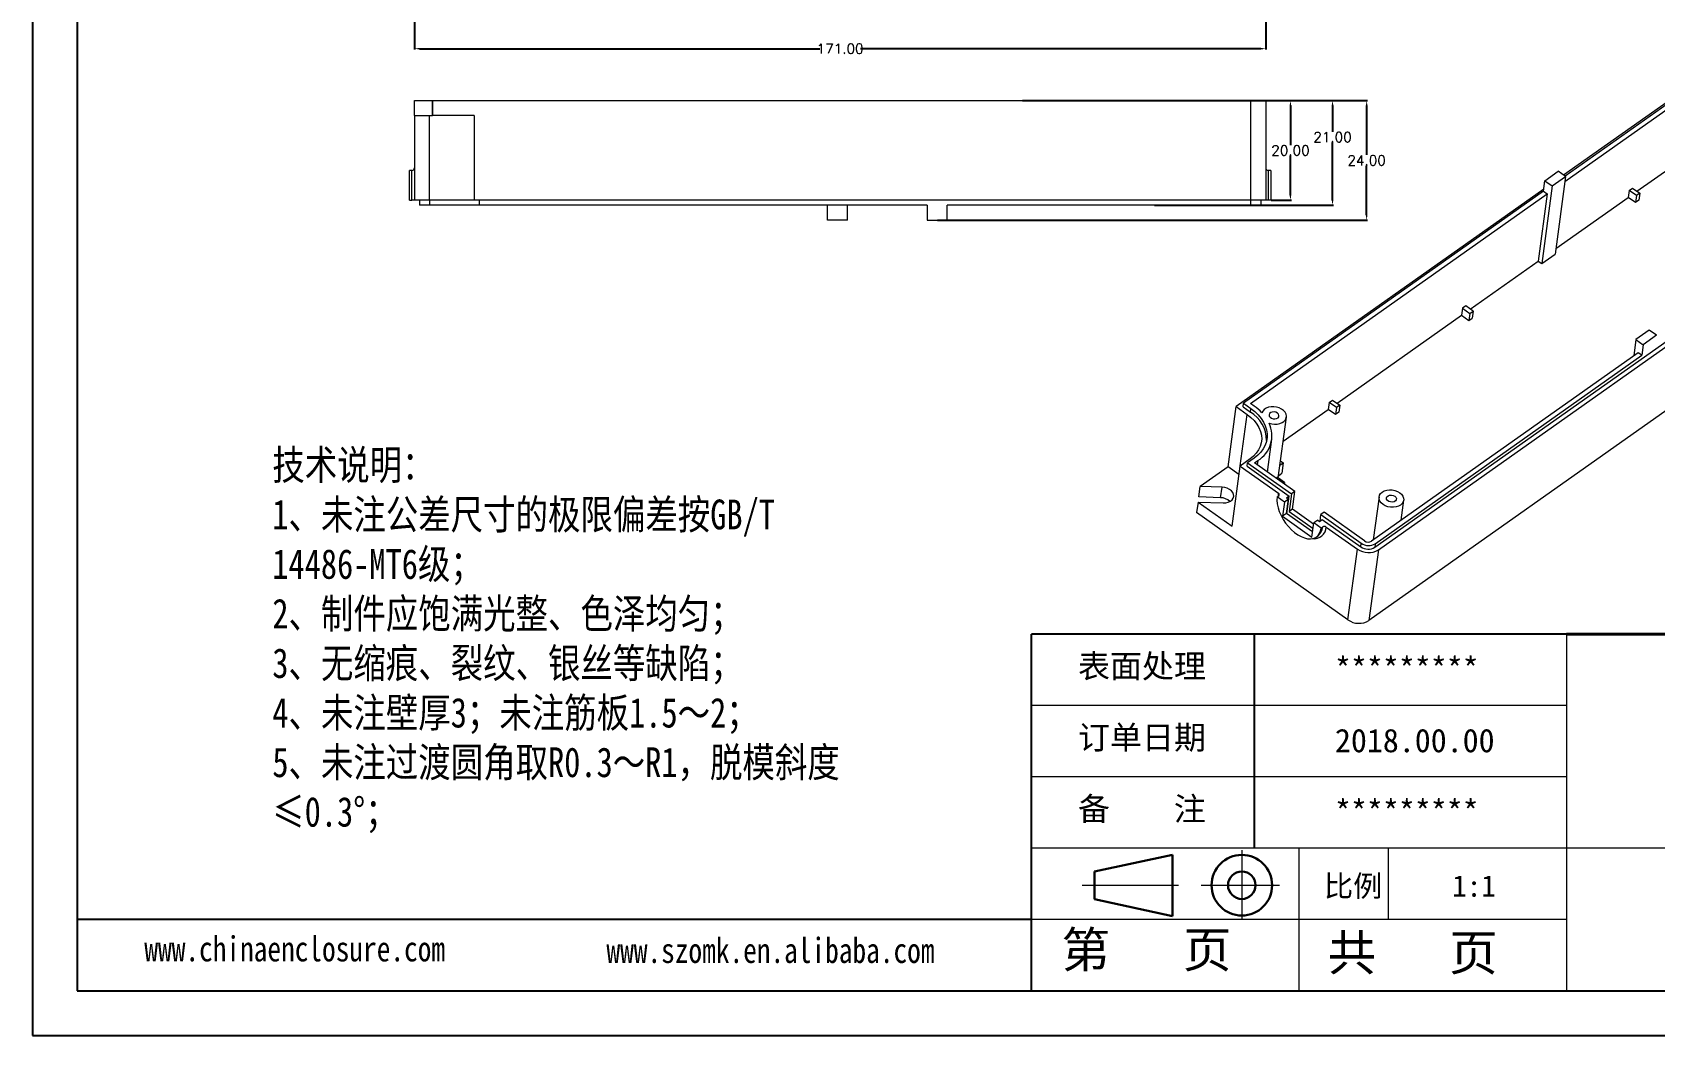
# Model space of a CAD drawing. Header units: inches. Extents: x 1561 to 2692, y 327 to 703.
# Drawn here: x 1560.6 to 1886.4, y 326.9 to 528.4 of the extents above; entities that cross this region are included whole.
import ezdxf

# ---------------------------------------------------------------- set-up
doc = ezdxf.new("R2010")
doc.units = ezdxf.units.IN
doc.header["$LTSCALE"] = 15
doc.linetypes.add('CENTER2', pattern=[28.575, 19.05, -3.175, 3.175, -3.175])
doc.layers.add('文字', color=81, linetype='Continuous')
for name, color, linetype, lineweight in [('粗实线', 7, 'Continuous', 30), ('细实线', 3, 'Continuous', 9), ('细点划线', 2, 'CENTER2', 9)]:
    doc.layers.add(name, color=color, linetype=linetype, lineweight=lineweight)
doc.styles.get("Standard").update_dxf_attribs({"font": 'txt', "bigfont": 'gbcbig.shx'})
doc.styles.add('宋体', font='', dxfattribs={"width": 0.8, "height": 3.5})
doc.styles.get('宋体').set_extended_font_data('SimSun')
doc.dimstyles.new('2.5', dxfattribs={"dimtxt": 2, "dimasz": 1, "dimexe": 0.18, "dimexo": 0.0625, "dimgap": 0.09, "dimtad": 0, "dimtih": 1, "dimtoh": 1, "dimzin": 0, "dimdsep": 46, "dimtxsty": 'Standard', "dimcen": 1, "dimadec": 0, "dimazin": 2, "dimtfac": 1, "dimtofl": 0, "dimtmove": 0, "dimatfit": 3, "dimfxl": 1, "dimtolj": 1, "dimtzin": 0, "dimarcsym": 0})

# ---------------------------------------------------------------- blocks, each defined once
blk = doc.blocks.new('*D103')
at = {"color": 0, "lineweight": -2}
for p, q in [((1785.94, 514.68), (1821.89, 514.68)), ((1821.71, 513.68), (1821.71, 508.45)), ((1821.71, 494.68), (1821.71, 506.27)), ((1785.94, 493.68), (1821.89, 493.68))]:
    blk.add_line(p, q, dxfattribs=at)
at = {"color": 0}
for points in [[(1821.54, 513.68), (1821.88, 513.68), (1821.71, 514.68)], [(1821.54, 494.68), (1821.88, 494.68), (1821.71, 493.68)]]:
    blk.add_solid(points, dxfattribs=at)
at = {"layer": 'Defpoints', "color": 0}
for p in [(1785.87, 514.68), (1821.71, 514.68), (1785.87, 493.68)]:
    blk.add_point(p, dxfattribs=at)
at = {"color": 0, "insert": (1821.71, 507.36), "char_height": 2, "attachment_point": 5}
blk.add_mtext('\\A1;21.00', dxfattribs=at)
blk = doc.blocks.new('*D104')
at = {"color": 0, "lineweight": -2}
for p, q in [((1759.42, 514.68), (1828.74, 514.68)), ((1828.56, 513.68), (1828.56, 503.77)), ((1828.56, 491.68), (1828.56, 501.59)), ((1742.36, 490.68), (1828.74, 490.68))]:
    blk.add_line(p, q, dxfattribs=at)
at = {"color": 0}
for points in [[(1828.4, 513.68), (1828.73, 513.68), (1828.56, 514.68)], [(1828.4, 491.68), (1828.73, 491.68), (1828.56, 490.68)]]:
    blk.add_solid(points, dxfattribs=at)
at = {"layer": 'Defpoints', "color": 0}
for p in [(1759.36, 514.68), (1828.56, 514.68), (1742.3, 490.68)]:
    blk.add_point(p, dxfattribs=at)
at = {"color": 0, "insert": (1828.56, 502.68), "char_height": 2, "attachment_point": 5}
blk.add_mtext('\\A1;24.00', dxfattribs=at)
blk = doc.blocks.new('*D105')
at = {"color": 0, "lineweight": -2}
for p, q in [((1812.24, 514.68), (1813.44, 514.68)), ((1813.26, 513.68), (1813.26, 505.77)), ((1813.26, 495.68), (1813.26, 503.59)), ((1809.36, 494.68), (1813.44, 494.68))]:
    blk.add_line(p, q, dxfattribs=at)
at = {"color": 0}
for points in [[(1813.09, 513.68), (1813.42, 513.68), (1813.26, 514.68)], [(1813.09, 495.68), (1813.42, 495.68), (1813.26, 494.68)]]:
    blk.add_solid(points, dxfattribs=at)
at = {"layer": 'Defpoints', "color": 0}
for p in [(1812.18, 514.68), (1813.26, 514.68), (1809.3, 494.68)]:
    blk.add_point(p, dxfattribs=at)
at = {"color": 0, "insert": (1813.26, 504.68), "char_height": 2, "attachment_point": 5}
blk.add_mtext('\\A1;20.00', dxfattribs=at)
blk = doc.blocks.new('*D106')
at = {"color": 0, "lineweight": -2}
for p, q in [((1808.3, 572.46), (1808.3, 524.94)), ((1637.3, 563.22), (1637.3, 524.94)), ((1638.3, 525.12), (1718.71, 525.12)), ((1807.3, 525.12), (1726.89, 525.12))]:
    blk.add_line(p, q, dxfattribs=at)
at = {"color": 0}
for points in [[(1638.3, 525.28), (1638.3, 524.95), (1637.3, 525.12)], [(1807.3, 525.28), (1807.3, 524.95), (1808.3, 525.12)]]:
    blk.add_solid(points, dxfattribs=at)
at = {"layer": 'Defpoints', "color": 0}
for p in [(1808.3, 572.52), (1637.3, 563.29), (1808.3, 525.12)]:
    blk.add_point(p, dxfattribs=at)
at = {"color": 0, "insert": (1722.8, 525.12), "char_height": 2, "attachment_point": 5}
blk.add_mtext('\\A1;171.00', dxfattribs=at)

msp = doc.modelspace()

# ---------------------------------------------------------------- linework, layer by layer
for p, q in [((1560.568, 703.141), (1560.568, 326.907)), ((1569.526, 694.183), (1569.526, 335.865)), ((1868.722, 407.529), (1761.227, 407.529)), ((1761.227, 335.865), (1761.227, 407.529)), ((1806.016, 364.531), (1806.016, 407.529)), ((1761.227, 350.198), (1569.526, 350.198)), ((1569.526, 335.865), (2083.713, 335.865)), ((1560.568, 326.907), (2092.671, 326.907))]:
    msp.add_line(p, q)
at = {"color": 7, "linetype": 'Continuous', "lineweight": 15}
for p, q in [((1906.776, 527.035), (1868.135, 499.731)), ((1868.396, 498.474), (1908.344, 526.702)), ((1907.608, 527.223), (1868.417, 499.531)), ((1637.299, 511.68), (1637.299, 514.68)), ((1637.299, 514.68), (1640.881, 514.68)), ((1637.299, 511.68), (1640.881, 511.68)), ((1637.299, 511.68), (1637.299, 494.68)), ((1640.299, 494.68), (1640.299, 511.68)), ((1640.881, 514.68), (1640.881, 511.68)), ((1640.881, 514.68), (1640.938, 514.68)), ((1640.881, 511.68), (1640.938, 511.68)), ((1640.938, 514.68), (1640.938, 511.68)), ((1640.938, 514.68), (1805.299, 514.68)), ((1649.299, 511.68), (1640.938, 511.68)), ((1649.299, 511.68), (1649.299, 494.68)), ((1805.299, 494.68), (1805.299, 514.68)), ((1805.299, 514.68), (1808.299, 514.68)), ((1808.299, 514.68), (1808.299, 494.68)), ((1882.863, 496.485), (1898.167, 507.299)), ((1636.799, 500.68), (1636.299, 500.68)), ((1636.299, 494.68), (1636.299, 500.68)), ((1809.299, 500.68), (1808.799, 500.68)), ((1809.299, 500.68), (1809.299, 494.68)), ((1864.091, 496.474), (1864.376, 498.603)), ((1864.376, 498.603), (1867.054, 500.496)), ((1864.376, 498.603), (1865.85, 497.56)), ((1865.85, 497.56), (1868.528, 499.452)), ((1868.528, 499.452), (1866.433, 483.833)), ((1868.528, 499.452), (1867.054, 500.496)), ((1864.15, 496.915), (1802.335, 453.235)), ((1864.091, 496.474), (1803.836, 453.897)), ((1805.243, 453.848), (1864.827, 495.952)), ((1830.198, 424.981), (1933.969, 498.308)), ((1830.934, 424.459), (1935.375, 498.259)), ((1864.827, 495.952), (1863.019, 482.462)), ((1865.85, 497.56), (1863.755, 481.941)), ((1864.091, 496.474), (1864.827, 495.952)), ((1881.285, 496.655), (1881.095, 495.235)), ((1881.285, 496.655), (1881.955, 497.128)), ((1882.759, 495.612), (1881.285, 496.655)), ((1881.955, 497.128), (1883.428, 496.085)), ((1882.759, 495.612), (1882.568, 494.192)), ((1883.428, 496.085), (1882.759, 495.612)), ((1883.428, 496.085), (1883.238, 494.665)), ((1636.299, 494.68), (1636.799, 494.68)), ((1637.299, 494.68), (1636.799, 494.68)), ((1640.299, 494.68), (1637.299, 494.68)), ((1638.299, 494.68), (1638.299, 493.68)), ((1640.299, 493.68), (1638.299, 493.68)), ((1649.299, 494.68), (1640.299, 494.68)), ((1640.299, 494.68), (1640.299, 493.68)), ((1650.299, 493.68), (1640.299, 493.68)), ((1805.299, 494.68), (1649.299, 494.68)), ((1650.299, 494.68), (1650.299, 493.68)), ((1740.299, 493.68), (1650.299, 493.68)), ((1720.299, 490.68), (1720.299, 493.68)), ((1724.299, 490.68), (1724.299, 493.68)), ((1740.299, 493.68), (1740.299, 490.68)), ((1805.299, 493.68), (1744.299, 493.68)), ((1744.299, 490.68), (1744.299, 493.68)), ((1808.299, 494.68), (1805.299, 494.68)), ((1805.299, 493.68), (1805.299, 494.68)), ((1807.299, 493.68), (1805.299, 493.68)), ((1807.299, 494.68), (1807.299, 493.68)), ((1808.799, 494.68), (1808.299, 494.68)), ((1809.299, 494.68), (1808.799, 494.68)), ((1866.588, 484.984), (1881.095, 495.235)), ((1882.568, 494.192), (1881.095, 495.235)), ((1883.238, 494.665), (1882.568, 494.192)), ((1724.299, 490.68), (1720.299, 490.68)), ((1740.299, 490.68), (1744.299, 490.68)), ((1939.068, 488.015), (1829.03, 410.26)), ((1849.389, 472.831), (1863.019, 482.462)), ((1863.019, 482.462), (1863.755, 481.941)), ((1863.755, 481.941), (1866.433, 483.833)), ((1847.811, 473.002), (1847.62, 471.582)), ((1848.48, 473.475), (1847.811, 473.002)), ((1847.811, 473.002), (1849.284, 471.958)), ((1849.954, 472.431), (1848.48, 473.475)), ((1822.609, 453.908), (1847.62, 471.582)), ((1847.62, 471.582), (1849.094, 470.538)), ((1849.284, 471.958), (1849.094, 470.538)), ((1849.094, 470.538), (1849.763, 471.011)), ((1849.284, 471.958), (1849.954, 472.431)), ((1849.954, 472.431), (1849.763, 471.011)), ((1882.664, 466.71), (1882.224, 463.429)), ((1885.342, 468.603), (1882.664, 466.71)), ((1882.664, 466.71), (1884.138, 465.667)), ((1886.816, 467.559), (1884.138, 465.667)), ((1886.816, 467.559), (1885.342, 468.603)), ((1883.115, 464.059), (1829.556, 426.213)), ((1830.293, 425.691), (1883.852, 463.537)), ((1883.852, 463.537), (1883.115, 464.059)), ((1884.138, 465.667), (1883.852, 463.537)), ((1800.717, 441.166), (1802.335, 453.235)), ((1802.335, 453.235), (1804.545, 451.67)), ((1803.741, 453.187), (1803.836, 453.897)), ((1803.741, 453.187), (1805.215, 452.144)), ((1803.836, 453.897), (1805.31, 452.853)), ((1805.979, 453.327), (1805.243, 453.848)), ((1821.031, 454.079), (1820.841, 452.659)), ((1821.031, 454.079), (1821.701, 454.552)), ((1822.504, 453.035), (1821.031, 454.079)), ((1821.701, 454.552), (1823.174, 453.508)), ((1822.504, 453.035), (1822.314, 451.615)), ((1823.174, 453.508), (1822.504, 453.035)), ((1823.174, 453.508), (1822.983, 452.088)), ((1805.215, 452.144), (1805.31, 452.853)), ((1810.802, 438.894), (1812.442, 451.12)), ((1811.791, 446.264), (1820.841, 452.659)), ((1822.314, 451.615), (1820.841, 452.659)), ((1822.983, 452.088), (1822.314, 451.615)), ((1808.635, 440.08), (1809.517, 446.661)), ((1800.717, 441.166), (1795.12, 437.211)), ((1802.915, 439.609), (1800.717, 441.166)), ((1801.523, 429.229), (1803.142, 441.299)), ((1805.15, 442.718), (1803.142, 441.299)), ((1803.142, 441.299), (1810.877, 435.821)), ((1804.548, 441.25), (1804.643, 441.96)), ((1804.548, 441.25), (1813.02, 435.251)), ((1805.982, 442.906), (1804.643, 441.96)), ((1804.643, 441.96), (1813.483, 435.7)), ((1806.049, 441.911), (1806.719, 442.384)), ((1814.153, 436.173), (1806.049, 441.911)), ((1811.15, 441.486), (1811.822, 441.961)), ((1811.266, 442.354), (1811.822, 441.961)), ((1811.822, 441.961), (1811.536, 439.831)), ((1794.834, 435.081), (1795.12, 437.211)), ((1799.513, 437.059), (1795.12, 437.211)), ((1799.228, 434.929), (1799.513, 437.059)), ((1812.091, 437.982), (1810.58, 439.051)), ((1810.864, 439.356), (1811.536, 439.831)), ((1811.844, 437.808), (1812.091, 437.982)), ((1812.091, 437.982), (1812.048, 437.663)), ((1794.69, 434.068), (1794.404, 431.938)), ((1794.69, 434.068), (1801.523, 429.229)), ((1794.69, 434.068), (1799.727, 433.894)), ((1799.228, 434.929), (1794.834, 435.081)), ((1810.576, 435.087), (1810.91, 435.324)), ((1812.049, 434.044), (1810.576, 435.087)), ((1812.049, 434.044), (1811.668, 431.204)), ((1812.852, 434.611), (1812.049, 434.044)), ((1812.472, 431.772), (1812.852, 434.611)), ((1813.02, 435.251), (1812.484, 434.872)), ((1812.484, 434.872), (1812.852, 434.611)), ((1812.546, 431.719), (1813.02, 435.251)), ((1813.483, 435.7), (1813.007, 432.15)), ((1814.153, 436.173), (1813.483, 435.7)), ((1813.677, 432.623), (1814.153, 436.173)), ((1831.06, 435.091), (1829.903, 426.458)), ((1835.475, 430.395), (1836.016, 434.427)), ((1824.812, 410.406), (1794.404, 431.938)), ((1812.472, 431.772), (1811.668, 431.204)), ((1811.668, 431.204), (1817.562, 427.031)), ((1817.701, 428.069), (1812.472, 431.772)), ((1813.677, 432.623), (1813.007, 432.15)), ((1813.007, 432.15), (1817.794, 428.761)), ((1817.91, 429.626), (1813.677, 432.623)), ((1818.746, 430.438), (1817.943, 429.87)), ((1818.746, 430.438), (1819.114, 430.177)), ((1819.114, 430.177), (1819.65, 430.556)), ((1819.204, 430.241), (1819.377, 431.527)), ((1820.046, 432), (1819.377, 431.527)), ((1819.377, 431.527), (1827.48, 425.788)), ((1819.65, 430.556), (1827.385, 425.078)), ((1828.15, 426.261), (1820.046, 432)), ((1817.562, 427.031), (1817.943, 429.87)), ((1819.416, 428.827), (1817.943, 429.87)), ((1818.458, 427.057), (1818.793, 427.294)), ((1819.416, 428.827), (1819.751, 429.064)), ((1820.454, 429.039), (1826.716, 424.605)), ((1824.812, 410.406), (1826.716, 424.605)), ((1827.385, 425.078), (1827.48, 425.788)), ((1830.934, 424.459), (1829.03, 410.26)), ((1830.293, 425.691), (1830.198, 424.981))]:
    msp.add_line(p, q, dxfattribs=at)
at = {"color": 8, "linetype": 'Continuous', "lineweight": 15}
for p, q in [((1636.799, 494.68), (1636.799, 500.68)), ((1808.799, 500.68), (1808.799, 494.68)), ((1803.156, 441.309), (1804.545, 451.67)), ((1806.719, 442.384), (1806.603, 441.519)), ((1810.837, 435.272), (1810.877, 435.821))]:
    msp.add_line(p, q, dxfattribs=at)
at = {"color": 7, "linetype": 'Continuous', "lineweight": 15, "flags": 128}
for points in [[(1808.976, 449.911), (1809.505, 449.761), (1810.058, 449.695), (1810.606, 449.715), (1811.122, 449.822), (1811.58, 450.009), (1811.959, 450.268), (1812.239, 450.586), (1812.406, 450.946), (1812.452, 451.332), (1812.374, 451.724), (1812.178, 452.102), (1811.872, 452.447), (1811.471, 452.744), (1810.995, 452.977), (1810.469, 453.134), (1809.917, 453.207), (1809.368, 453.194), (1808.848, 453.095), (1808.384, 452.914), (1807.998, 452.66), (1807.709, 452.347), (1807.532, 451.99)], [(1804.545, 451.67), (1805.3, 451.073), (1805.957, 450.423), (1806.505, 449.729), (1806.936, 449.001), (1807.245, 448.25), (1807.427, 447.486), (1807.478, 446.722), (1807.399, 445.967), (1807.191, 445.234), (1806.856, 444.533), (1806.399, 443.873), (1805.828, 443.265), (1805.15, 442.718)], [(1805.31, 452.853), (1806.093, 452.24), (1806.781, 451.574), (1807.367, 450.865), (1807.843, 450.122), (1808.203, 449.353), (1808.442, 448.569), (1808.558, 447.779), (1808.549, 446.994), (1808.415, 446.223), (1808.157, 445.475), (1807.78, 444.761), (1807.287, 444.09), (1806.685, 443.469), (1805.982, 442.906)], [(1810.633, 451.925), (1810.322, 452.082), (1809.962, 452.153), (1809.603, 452.13), (1809.292, 452.015), (1809.072, 451.824), (1808.973, 451.583), (1809.007, 451.325), (1809.171, 451.083), (1809.441, 450.891), (1809.783, 450.775), (1810.148, 450.751), (1810.489, 450.821), (1810.759, 450.976), (1810.922, 451.196), (1810.955, 451.45), (1810.854, 451.705), (1810.633, 451.925)], [(1799.727, 433.894), (1800.259, 433.921), (1800.755, 434.039), (1801.184, 434.24), (1801.522, 434.514), (1801.75, 434.843), (1801.854, 435.209), (1801.828, 435.59), (1801.674, 435.965), (1801.401, 436.312), (1801.024, 436.61), (1800.565, 436.842), (1800.052, 436.995), (1799.513, 437.059)], [(1810.576, 435.087), (1810.54, 434.417), (1810.604, 433.692), (1810.766, 432.929), (1811.022, 432.144), (1811.367, 431.354), (1811.793, 430.578), (1812.291, 429.833), (1812.849, 429.135), (1813.455, 428.501), (1814.096, 427.943), (1814.757, 427.475), (1815.423, 427.108), (1816.079, 426.848), (1816.711, 426.703), (1817.305, 426.675), (1817.848, 426.765), (1818.326, 426.971), (1818.73, 427.289), (1819.051, 427.711), (1819.281, 428.227), (1819.416, 428.827)], [(1835.212, 435.941), (1835.58, 435.622), (1835.845, 435.258), (1835.995, 434.87), (1836.022, 434.477), (1835.924, 434.097), (1835.706, 433.75), (1835.38, 433.455), (1834.961, 433.224), (1834.471, 433.071), (1833.935, 433.002), (1833.378, 433.021), (1832.829, 433.127), (1832.316, 433.316), (1831.864, 433.576), (1831.497, 433.896), (1831.231, 434.259), (1831.081, 434.647), (1831.055, 435.041), (1831.153, 435.421), (1831.37, 435.767), (1831.696, 436.063), (1832.115, 436.293), (1832.605, 436.447), (1833.142, 436.516), (1833.698, 436.497), (1834.247, 436.39), (1834.76, 436.202), (1835.212, 435.941)], [(1834.208, 435.232), (1834.429, 435.011), (1834.529, 434.757), (1834.496, 434.503), (1834.334, 434.283), (1834.064, 434.128), (1833.723, 434.057), (1833.357, 434.082), (1833.015, 434.198), (1832.745, 434.39), (1832.581, 434.631), (1832.547, 434.89), (1832.646, 435.131), (1832.866, 435.322), (1833.177, 435.437), (1833.537, 435.46), (1833.896, 435.388), (1834.208, 435.232)]]:
    msp.add_lwpolyline(points, dxfattribs=at)
at = {"color": 7, "linetype": 'Continuous', "lineweight": 15}
for centre, radius, start, end in [((1636.799, 501.18), 0.5, 270, 0), ((1808.799, 501.18), 0.5, 180, 270), ((1799.966, 444.773), 10.455, 43.64523, 54.89117), ((1801.728, 446.378), 6.738, 0.53341, 58.8358), ((1803.624, 447.414), 5.906, 301.6023, 25.01154), ((1809.303, 440.201), 1.718, 308.32852, 318.01669), ((1799.187, 432.067), 2.862, 47.97714, 89.18962), ((1810.747, 435.562), 0.29, 304.4632, 63.26664), ((1820.084, 428.51), 0.646, 55.01558, 121.02607), ((1828.937, 427.78), 3.875, 235.01558, 301.02607), ((1828.866, 427.195), 2.583, 235.01558, 301.02607), ((1828.961, 427.905), 2.583, 235.01558, 301.02607), ((1828.89, 427.319), 1.292, 235.01558, 301.02607), ((1827.033, 413.58), 3.875, 235.01558, 301.02607)]:
    msp.add_arc(centre, radius, start, end, dxfattribs=at)
at = {"color": 8, "linetype": 'Continuous', "lineweight": 15}
for centre, radius, start, end in [((1818.004, 429.149), 2.452, 262.08909, 357.42525), ((1817.283, 429.254), 2.475, 307.59259, 355.57887)]:
    msp.add_arc(centre, radius, start, end, dxfattribs=at)
at = {"layer": '粗实线', "color": 7, "lineweight": 40}
msp.add_line((2083.713, 407.529), (1868.722, 407.529), dxfattribs=at)
at = {"layer": '粗实线', "color": 7}
for p, q in [((1789.553, 363.19), (1773.893, 359.871)), ((1789.553, 363.19), (1789.553, 350.916)), ((1773.893, 359.871), (1773.893, 354.332)), ((1773.893, 354.332), (1789.553, 350.916))]:
    msp.add_line(p, q, dxfattribs=at)
for radius in [6.089, 2.769]:
    msp.add_circle((1803.491, 357.101), radius, dxfattribs=at)
at = {"layer": '细实线', "color": 7}
for p, q in [((1868.722, 407.529), (1868.722, 335.865)), ((1868.722, 393.196), (1761.227, 393.196)), ((1868.722, 378.864), (1761.227, 378.864)), ((2083.713, 364.531), (1761.227, 364.531)), ((1814.974, 364.531), (1814.974, 335.865)), ((1832.89, 364.531), (1832.89, 350.198)), ((1868.722, 350.198), (1761.227, 350.198))]:
    msp.add_line(p, q, dxfattribs=at)
at = {"layer": '细点划线', "color": 7}
for p, q in [((1803.491, 364.11), (1803.491, 350.198)), ((1771.396, 357.101), (1790.753, 357.101)), ((1795.349, 357.101), (1811.085, 357.101))]:
    msp.add_line(p, q, dxfattribs=at)

# ---------------------------------------------------------------- texts
at = {"char_height": 4.71356, "width": 2678.95232, "attachment_point": 1}
for s, insert in [('{\\fSimHei|b0|i0|c134|p49;表面处理}', (1770.574, 403.461)), ('{\\fSimHei|b0|i0|c134|p49;*********}', (1822.2, 402.855)), ('{\\fSimHei|b0|i0|c134|p49;订单日期}', (1770.574, 389.129)), ('{\\fSimHei|b0|i0|c134|p49;2018.00.00}', (1822.2, 388.523)), ('{\\fSimHei|b0|i0|c134|p49;备    注}', (1770.574, 374.796)), ('{\\fSimHei|b0|i0|c134|p49;*********}', (1822.2, 374.19))]:
    msp.add_mtext(s, dxfattribs=dict(at, insert=insert))
at = {"layer": '文字', "color": 0, "attachment_point": 1, "style": '宋体'}
for s, insert, char_height, width in [('{\\H1.111x;技术说明：\\P1、未注公差尺寸的极限偏差按GB/T 14486-MT6级；\\P2、制件应饱满光整、色泽均匀；\\P3、无缩痕、裂纹、银丝等缺陷；\\P4、未注壁厚3；未注筋板1.5～2；\\P5、未注过渡圆角取R0.3～R1，脱模斜度≤0.3%%D；}', (1608.753, 444.516), 5.37477, 121.06352), ('www.chinaenclosure.com', (1583.048, 346.85), 5.04512, 88.63789), ('www.szomk.en.alibaba.com', (1675.867, 346.537), 5.04512, 88.63789)]:
    msp.add_mtext(s, dxfattribs=dict(at, insert=insert, char_height=char_height, width=width))
at = {"layer": '细实线', "color": 7, "attachment_point": 1}
for s, insert, char_height, width in [('{\\fSimSun|b0|i0|c134|p54;比例}', (1819.991, 359.103), 4.29982, 18.87486), ('{\\fSimSun|b0|i0|c134|p54;1:1}', (1845.745, 359.103), 4.29982, 18.87486), ('{\\fSimSun|b0|i0|c134|p54;第   页}', (1767.257, 347.735), 7.16636, 53.74771), ('{\\fSimSun|b0|i0|c134|p54; 共   页}', (1815.851, 347.126), 7.16636, 53.74771)]:
    msp.add_mtext(s, dxfattribs=dict(at, insert=insert, char_height=char_height, width=width))

# ---------------------------------------------------------------- dimensions: what is measured, and where the dimension line sits
dim = msp.add_linear_dim(base=(1808.299, 525.118), p1=(1637.299, 563.285), p2=(1808.299, 572.518), dimstyle='2.5')
dim.commit()
dim.dimension.update_dxf_attribs({"geometry": '*D106', "text_midpoint": (1722.799, 525.118)})
for base, p1, p2, picture, middle in [((1828.562, 514.68), (1742.299, 490.68), (1759.361, 514.68), '*D104', (1828.562, 502.68)), ((1813.256, 514.68), (1809.299, 494.68), (1812.177, 514.68), '*D105', (1813.256, 504.68))]:
    dim = msp.add_linear_dim(base=base, p1=p1, p2=p2, angle=90, dimstyle='2.5')
    dim.commit()
    dim.dimension.update_dxf_attribs({"geometry": picture, "text_midpoint": middle})
dim = msp.add_linear_dim(base=(1821.709, 514.68), p1=(1785.873, 493.68), p2=(1785.873, 514.68), angle=90, dimstyle='2.5')
dim.commit()
dim.dimension.update_dxf_attribs({"geometry": '*D103', "text_midpoint": (1821.709, 507.363), "dimtype": 160})

doc.saveas('drawing.dxf')
